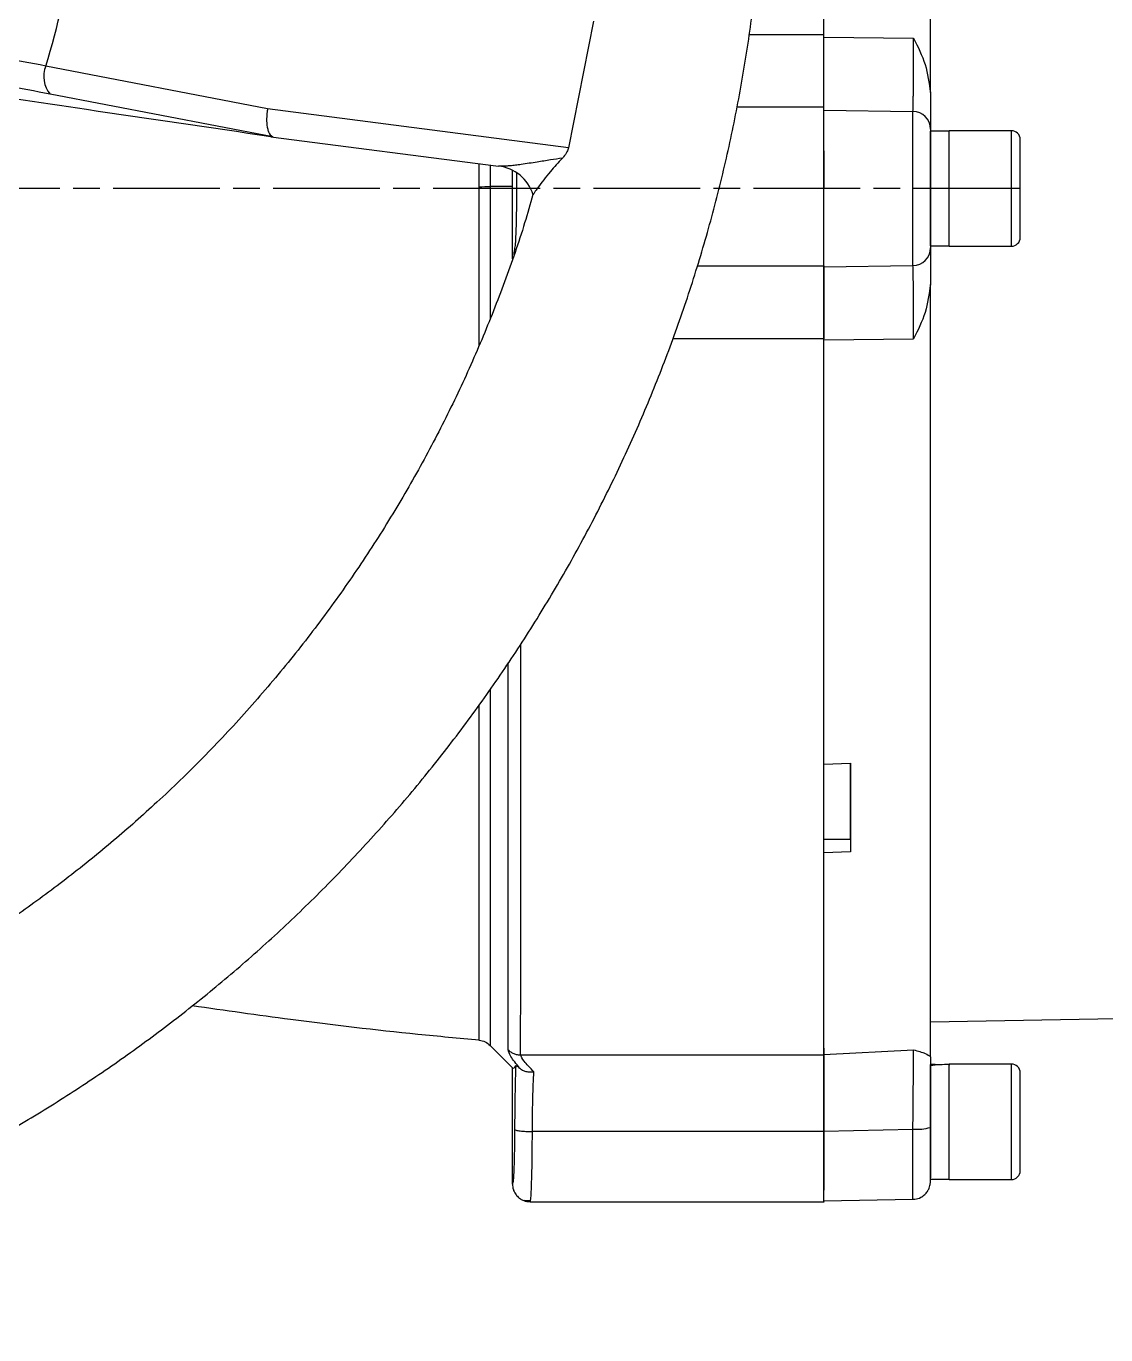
# Model space of a CAD drawing. Header units: millimetres. Extents: x 2271 to 4415, y 823 to 2339.
# Drawn here: x 3210.1 to 3331.5, y 1053.7 to 1200.9 of the extents above; entities that cross this region are included whole.
import ezdxf

# ---------------------------------------------------------------- set-up
doc = ezdxf.new("R2010")
doc.units = ezdxf.units.MM
doc.linetypes.add('AM_ISO08W050', pattern=[18, 12, -1.5, 3, -1.5])
doc.layers.add('AM_7', color=4, linetype='AM_ISO08W050', lineweight=25)

msp = doc.modelspace()

# ---------------------------------------------------------------- linework, layer by layer
at = {"color": 7, "linetype": 'Continuous', "lineweight": 25}
for p, q in [((3273.9, 1201.481), (3271.072, 1187.229)), ((3291.371, 1199.995), (3299.769, 1199.995)), ((3299.769, 1199.691), (3309.874, 1199.572)), ((3237.24, 1191.63), (3212.296, 1196.438)), ((3237.821, 1188.473), (3212.798, 1193.269)), ((3271.072, 1187.229), (3237.24, 1191.63)), ((3299.77, 1191.82), (3290.006, 1191.82)), ((3299.77, 1191.489), (3309.804, 1191.34)), ((3237.619, 1188.488), (3263.203, 1185.188)), ((3313.87, 1189.103), (3311.77, 1189.103)), ((3320.87, 1189.163), (3313.87, 1189.163)), ((3313.87, 1189.163), (3313.87, 1189.103)), ((3261.041, 1182.868), (3261.041, 1185.467)), ((3262.265, 1185.309), (3262.265, 1182.869)), ((3264.77, 1182.874), (3264.77, 1184.673)), ((3264.77, 1182.874), (3264.77, 1184.673)), ((3264.77, 1182.874), (3262.265, 1182.869)), ((3264.77, 1174.765), (3264.77, 1182.874)), ((3299.77, 1178.413), (3299.77, 1178.663)), ((3311.77, 1176.223), (3313.87, 1176.223)), ((3313.87, 1176.163), (3320.87, 1176.163)), ((3285.558, 1173.96), (3299.77, 1173.96)), ((3299.77, 1173.837), (3309.804, 1173.987)), ((3299.769, 1165.748), (3282.79, 1165.748)), ((3299.769, 1165.635), (3309.874, 1165.754)), ((3299.769, 1117.909), (3302.769, 1118.02)), ((3299.769, 1109.449), (3302.769, 1109.449)), ((3302.769, 1109.449), (3302.769, 1108.025)), ((3302.769, 1108.025), (3299.769, 1107.914)), ((3311.769, 1088.923), (3441.295, 1091.184)), ((3262.256, 1086.262), (3264.769, 1083.747)), ((3265.689, 1085.192), (3299.769, 1085.192)), ((3299.769, 1085.944), (3299.769, 1085.243)), ((3299.769, 1085.243), (3309.874, 1085.76)), ((3264.769, 1070.664), (3264.769, 1083.747)), ((3311.769, 1082.003), (3311.769, 1084.103)), ((3311.769, 1083.988), (3311.769, 1081.83)), ((3320.869, 1084.163), (3313.869, 1084.163)), ((3299.769, 1076.566), (3267.013, 1076.566)), ((3299.769, 1076.592), (3309.804, 1076.843)), ((3311.769, 1071.223), (3313.869, 1071.223)), ((3313.869, 1071.163), (3320.869, 1071.163)), ((3299.769, 1068.773), (3309.804, 1068.948)), ((3265.937, 1068.844), (3266.841, 1068.798)), ((3266.768, 1068.663), (3299.769, 1068.663)), ((3266.77, 1068.663), (3266.809, 1068.847))]:
    msp.add_line(p, q, dxfattribs=at)
at = {"color": 7, "linetype": 'Continuous', "lineweight": 25, "flags": 128}
for points in [[(3309.804, 1173.987), (3309.804, 1174.351), (3309.804, 1175.083), (3309.804, 1176.152), (3309.804, 1177.509), (3309.804, 1179.095), (3309.804, 1180.838), (3309.804, 1182.663), (3309.804, 1184.488), (3309.804, 1186.232), (3309.804, 1187.817), (3309.804, 1189.174), (3309.804, 1190.243), (3309.804, 1190.976), (3309.804, 1191.34)], [(3311.77, 1176.223), (3311.77, 1176.238), (3311.77, 1176.518), (3311.77, 1177.134), (3311.77, 1178.053), (3311.77, 1179.223), (3311.77, 1180.581), (3311.77, 1182.054), (3311.77, 1183.559), (3311.77, 1185.016), (3311.77, 1186.344), (3311.77, 1187.47), (3311.77, 1188.334), (3311.77, 1188.887), (3311.77, 1189.101), (3311.77, 1189.103)], [(3313.87, 1176.223), (3313.87, 1176.207), (3313.87, 1176.207), (3313.87, 1176.555), (3313.87, 1177.232), (3313.87, 1178.202), (3313.87, 1179.413), (3313.87, 1180.798), (3313.87, 1182.285), (3313.87, 1183.791), (3313.87, 1185.237), (3313.87, 1186.544), (3313.87, 1187.642), (3313.87, 1188.471), (3313.87, 1188.987), (3313.87, 1189.163), (3313.87, 1189.163)], [(3313.87, 1176.223), (3313.87, 1176.225), (3313.87, 1176.438), (3313.87, 1176.991), (3313.87, 1177.855), (3313.87, 1178.982), (3313.87, 1180.31), (3313.87, 1181.766), (3313.87, 1183.272), (3313.87, 1184.744), (3313.87, 1186.102), (3313.87, 1187.273), (3313.87, 1188.191), (3313.87, 1188.807), (3313.87, 1189.087), (3313.87, 1189.103)], [(3320.87, 1176.163), (3320.87, 1176.207), (3320.87, 1176.555), (3320.87, 1177.232), (3320.87, 1178.202), (3320.87, 1179.413), (3320.87, 1180.798), (3320.87, 1182.285), (3320.87, 1183.791), (3320.87, 1185.237), (3320.87, 1186.544), (3320.87, 1187.642), (3320.87, 1188.471), (3320.87, 1188.987), (3320.87, 1189.163)], [(3311.769, 1084.103), (3311.769, 1083.927), (3311.769, 1083.408), (3311.769, 1082.575), (3311.769, 1081.795)], [(3311.769, 1071.223), (3311.769, 1071.285), (3311.769, 1071.668), (3311.769, 1072.378), (3311.769, 1073.378), (3311.769, 1074.611), (3311.769, 1076.012), (3311.769, 1077.503), (3311.769, 1079.002), (3311.769, 1080.428), (3311.769, 1081.703), (3311.769, 1082.758), (3311.769, 1083.533), (3311.769, 1083.988)], [(3313.869, 1077.663), (3313.869, 1079.162), (3313.869, 1080.58), (3313.869, 1081.841), (3313.869, 1082.876), (3313.869, 1083.631), (3313.869, 1084.064), (3313.869, 1084.152), (3313.869, 1084.049)], [(3313.869, 1071.223), (3313.869, 1071.252), (3313.869, 1071.568), (3313.869, 1072.218), (3313.869, 1073.166), (3313.869, 1074.359), (3313.869, 1075.734), (3313.869, 1077.213), (3313.869, 1078.718), (3313.869, 1080.164), (3313.869, 1081.474), (3313.869, 1082.575), (3313.869, 1083.408), (3313.869, 1083.927), (3313.869, 1084.103)], [(3320.869, 1077.663), (3320.869, 1079.162), (3320.869, 1080.58), (3320.869, 1081.841), (3320.869, 1082.876), (3320.869, 1083.631), (3320.869, 1084.064), (3320.869, 1084.163)], [(3311.769, 1081.83), (3311.769, 1081.319), (3311.769, 1080.512), (3311.769, 1079.474), (3311.769, 1078.289), (3311.769, 1077.053), (3311.769, 1077.03)], [(3309.804, 1068.948), (3309.804, 1069.141), (3309.804, 1069.712), (3309.804, 1070.635), (3309.804, 1071.87), (3309.804, 1073.362), (3309.804, 1075.044), (3309.804, 1076.843)], [(3313.869, 1071.223), (3313.869, 1071.174), (3313.869, 1071.261), (3313.869, 1071.694), (3313.869, 1072.449), (3313.869, 1073.485), (3313.869, 1074.745), (3313.869, 1076.164), (3313.869, 1077.663)], [(3320.869, 1071.163), (3320.869, 1071.261), (3320.869, 1071.694), (3320.869, 1072.449), (3320.869, 1073.485), (3320.869, 1074.745), (3320.869, 1076.164), (3320.869, 1077.663)]]:
    msp.add_lwpolyline(points, dxfattribs=at)
at = {"color": 7, "linetype": 'Continuous', "lineweight": 25}
for centre, radius, start, end in [((3122.77, 1223.997), 93.672, 342.88971, 0.12059), ((3215.13, 1195.263), 3.068, 157.4808, 220.53113), ((3309.774, 1189.344), 1.995, 0.12481, 89.13021), ((3320.87, 1188.163), 1, 360, 90), ((3262.656, 1180.552), 4.668, 17.58427, 83.2716), ((3260.983, 1846.922), 664.054, 270.005021, 270.110676), ((3320.87, 1177.163), 1, 270, 360), ((3309.774, 1175.982), 1.995, 270.86979, 359.87519), ((3320.869, 1083.163), 1, 360, 90), ((3310.285, 1082.171), 5.35, 264.84154, 286.10398), ((3320.869, 1072.163), 1, 270, 360)]:
    msp.add_arc(centre, radius, start, end, dxfattribs=at)
for centre, major_axis, ratio, start_param, end_param in [((3264.769, 1182.663), (0, 98.916), 0.0000054, 4.6323855, 4.7145267), ((3264.888, 1182.67), (0.007, 98.975), 0.0349473, 3.1091985, 3.2162788), ((3311.769, 1077.663), (11.154, 0), 0.5773521, 1.4765232, 1.5707963), ((3313.869, 1077.663), (11.154, 0), 0.5773521, 1.5707963, 1.760193)]:
    msp.add_ellipse(centre, major_axis=major_axis, ratio=ratio, start_param=start_param, end_param=end_param, dxfattribs=at)
for points, knots in [([(3122.336, 1053.698), (3124.897, 1053.722), (3128.477, 1053.757), (3133.746, 1054.036), (3138.211, 1054.371), (3143.527, 1054.937), (3149.096, 1055.71), (3154.909, 1056.72), (3160.88, 1057.976), (3166.957, 1059.487), (3173.094, 1061.258), (3179.26, 1063.292), (3185.423, 1065.591), (3191.56, 1068.157), (3197.648, 1070.987), (3203.668, 1074.081), (3209.6, 1077.435), (3215.43, 1081.048), (3221.139, 1084.913), (3226.715, 1089.027), (3232.142, 1093.384), (3237.408, 1097.979), (3242.499, 1102.803), (3247.404, 1107.851), (3252.111, 1113.114), (3256.609, 1118.584), (3260.887, 1124.252), (3264.936, 1130.109), (3268.745, 1136.146), (3272.307, 1142.352), (3275.612, 1148.716), (3278.653, 1155.229), (3281.422, 1161.878), (3283.913, 1168.653), (3286.118, 1175.54), (3288.033, 1182.529), (3289.651, 1189.607), (3290.969, 1196.76), (3291.982, 1203.977), (3292.686, 1211.244), (3293.079, 1218.549), (3293.158, 1225.877), (3292.921, 1233.215), (3292.367, 1240.549), (3291.495, 1247.867), (3290.304, 1255.154), (3288.796, 1262.397), (3286.971, 1269.581), (3284.831, 1276.694), (3282.377, 1283.722), (3279.612, 1290.65), (3276.539, 1297.466), (3273.162, 1304.157), (3269.485, 1310.709), (3265.511, 1317.109), (3261.246, 1323.344), (3256.695, 1329.402), (3251.863, 1335.271), (3246.756, 1340.937), (3241.379, 1346.39), (3235.933, 1351.437), (3230.459, 1356.09), (3225.001, 1360.359), (3219.376, 1364.401), (3213.595, 1368.21), (3207.667, 1371.778), (3201.605, 1375.1), (3195.419, 1378.17), (3189.122, 1380.984), (3182.729, 1383.536), (3176.253, 1385.822), (3169.716, 1387.838), (3163.141, 1389.58), (3156.568, 1391.045), (3150.074, 1392.227), (3143.785, 1393.124), (3138.261, 1393.707), (3133.378, 1394.075), (3128.554, 1394.315), (3122.58, 1394.432), (3117.063, 1394.321), (3111.794, 1394.05), (3107.329, 1393.712), (3102.013, 1393.147), (3096.444, 1392.374), (3090.631, 1391.364), (3084.659, 1390.108), (3078.583, 1388.597), (3072.445, 1386.826), (3066.28, 1384.792), (3060.117, 1382.493), (3053.98, 1379.928), (3047.892, 1377.097), (3041.872, 1374.003), (3035.939, 1370.649), (3030.11, 1367.037), (3024.401, 1363.171), (3018.825, 1359.057), (3013.398, 1354.7), (3008.132, 1350.105), (3003.041, 1345.281), (2998.136, 1340.233), (2993.429, 1334.97), (2988.931, 1329.5), (2984.653, 1323.832), (2980.604, 1317.975), (2976.795, 1311.938), (2973.233, 1305.732), (2969.928, 1299.368), (2966.885, 1292.856), (2964.123, 1286.204), (2961.786, 1279.922), (2960.508, 1275.817), (2959.945, 1274.009)], [0, 0, 0, 0, 0.0102074, 0.014274, 0.021037, 0.0280561, 0.0355867, 0.0434511, 0.0515783, 0.0599113, 0.0684099, 0.0770439, 0.085791, 0.0946336, 0.1035582, 0.112554, 0.1216124, 0.1307262, 0.1398897, 0.1490979, 0.1583469, 0.1676331, 0.1769537, 0.1863062, 0.1956884, 0.2050985, 0.2145348, 0.2239961, 0.233481, 0.2429885, 0.2525178, 0.262068, 0.2716385, 0.2812287, 0.2908382, 0.3004664, 0.3101132, 0.3197782, 0.3294613, 0.3391624, 0.3488814, 0.3586183, 0.3683733, 0.3781464, 0.387938, 0.3977483, 0.4075776, 0.4174265, 0.4272956, 0.4371854, 0.4470968, 0.4570307, 0.4669882, 0.4769704, 0.486979, 0.4970156, 0.5070822, 0.5171812, 0.5273154, 0.5374882, 0.5477037, 0.5569145, 0.5661226, 0.5753266, 0.5845258, 0.5937191, 0.6029052, 0.6120821, 0.6212471, 0.6303962, 0.6395236, 0.6486197, 0.6576679, 0.6666375, 0.6754633, 0.6839789, 0.6919633, 0.6976055, 0.7035012, 0.7112199, 0.7214273, 0.7254939, 0.7322569, 0.739276, 0.7468066, 0.754671, 0.7627982, 0.7711312, 0.7796298, 0.7882638, 0.7970109, 0.8058535, 0.8147781, 0.8237739, 0.8328323, 0.8419461, 0.8511096, 0.8603178, 0.8695668, 0.878853, 0.8881736, 0.8975261, 0.9069083, 0.9163184, 0.9257547, 0.935216, 0.9447009, 0.9542084, 0.9637377, 0.9732879, 0.9828584, 0.9924486, 1, 1, 1, 1]), ([(3299.769, 1199.995), (3299.769, 1203.289), (3299.769, 1209.878), (3299.769, 1219.43), (3299.769, 1228.612), (3299.769, 1237.322), (3299.769, 1245.434), (3299.769, 1252.171), (3299.769, 1255.85), (3299.769, 1257.325)], [0, 0, 0, 0, 0.149957, 0.2999139, 0.4498709, 0.5998278, 0.7497848, 0.8997417, 1, 1, 1, 1]), ([(3212.296, 1196.438), (3210.618, 1196.755), (3207.324, 1197.376), (3202.252, 1198.381), (3197.291, 1199.393), (3194.019, 1200.084), (3192.417, 1200.423)], [0, 0, 0, 0, 0.2645644, 0.5194287, 0.7645782, 1, 1, 1, 1]), ([(3299.77, 1191.489), (3299.77, 1191.715), (3299.77, 1192.167), (3299.77, 1194.046), (3299.769, 1196.591), (3299.769, 1198.657), (3299.769, 1199.691)], [0, 0, 0, 0, 0.25006523, 0.49944561, 0.74938637, 1, 1, 1, 1]), ([(3309.804, 1191.34), (3309.81, 1191.436), (3309.821, 1191.621), (3309.834, 1192.223), (3309.844, 1192.838), (3309.852, 1193.38), (3309.863, 1194.475), (3309.872, 1196.434), (3309.873, 1198.54), (3309.874, 1199.572)], [0, 0, 0, 0, 0.14905892, 0.28448604, 0.36525303, 0.43740721, 0.50045229, 0.75546744, 1, 1, 1, 1]), ([(3309.874, 1199.572), (3310.361, 1198.6), (3311.331, 1196.667), (3311.624, 1194.521), (3311.769, 1193.453)], [0, 0, 0, 0, 0.5024427, 1, 1, 1, 1]), ([(3212.798, 1193.269), (3211.13, 1193.592), (3207.791, 1194.238), (3202.556, 1195.302), (3197.211, 1196.42), (3193.606, 1197.205), (3191.797, 1197.599)], [0, 0, 0, 0, 0.2492462, 0.4987214, 0.7485201, 1, 1, 1, 1]), ([(3237.619, 1188.488), (3230.718, 1189.502), (3218.394, 1191.312), (3205.996, 1193.133), (3200.541, 1193.935)], [0, 0, 0, 0, 0.5600003, 1, 1, 1, 1]), ([(3311.769, 1193.453), (3311.769, 1192.9), (3311.769, 1191.798), (3311.77, 1190.579), (3311.77, 1189.692), (3311.77, 1189.464), (3311.77, 1189.349)], [0, 0, 0, 0, 0.250755, 0.4999887, 0.7492331, 1, 1, 1, 1]), ([(3237.24, 1191.63), (3237.233, 1191.592), (3237.214, 1191.483), (3237.16, 1191.116), (3237.106, 1190.42), (3237.161, 1189.671), (3237.302, 1189.129), (3237.492, 1188.695), (3237.692, 1188.56), (3237.821, 1188.473)], [0, 0, 0, 0, 0.0260714, 0.0753362, 0.2510277, 0.500322, 0.6321631, 0.7609986, 1, 1, 1, 1]), ([(3299.77, 1178.575), (3299.77, 1178.948), (3299.77, 1180.226), (3299.77, 1182.928), (3299.77, 1186.158), (3299.77, 1188.977), (3299.77, 1191.082), (3299.77, 1191.574), (3299.77, 1191.82)], [0, 0, 0, 0, 0.0763206, 0.2610565, 0.4457924, 0.6305282, 0.8152641, 1, 1, 1, 1]), ([(3237.821, 1188.473), (3237.827, 1188.471), (3237.84, 1188.465), (3237.823, 1188.462), (3237.754, 1188.469), (3237.671, 1188.48), (3237.619, 1188.488)], [0, 0, 0, 0, 0.1147934, 0.2642503, 0.5426543, 1, 1, 1, 1]), ([(3321.87, 1177.163), (3321.87, 1177.236), (3321.87, 1177.349), (3321.87, 1178.035), (3321.87, 1178.745), (3321.87, 1179.626), (3321.87, 1180.906), (3321.87, 1182.663), (3321.87, 1184.419), (3321.87, 1185.699), (3321.87, 1186.58), (3321.87, 1187.29), (3321.87, 1187.976), (3321.87, 1188.089), (3321.87, 1188.163)], [0, 0, 0, 0, 0.1197284, 0.1841803, 0.25, 0.3158197, 0.3802716, 0.5, 0.6197284, 0.6841803, 0.75, 0.8158197, 0.8802716, 1, 1, 1, 1]), ([(3271.072, 1187.229), (3271.019, 1187.072), (3270.89, 1186.693), (3270.616, 1186.333), (3270.434, 1186.131), (3270.387, 1186.078)], [0, 0, 0, 0, 0.3410071, 0.8286347, 1, 1, 1, 1]), ([(3299.77, 1186.663), (3299.77, 1186.778), (3299.77, 1187.041), (3299.77, 1186.679), (3299.77, 1185.75), (3299.77, 1184.331), (3299.77, 1183.219), (3299.77, 1182.663)], [0, 0, 0, 0, 0.1621533, 0.371615, 0.5810766, 0.7905383, 1, 1, 1, 1]), ([(3270.387, 1186.078), (3269.943, 1186.008), (3268.98, 1185.855), (3267.417, 1185.615), (3266.102, 1185.409), (3265.124, 1185.278), (3264.56, 1185.215), (3264.032, 1185.172), (3263.558, 1185.152), (3263.311, 1185.177), (3263.203, 1185.188)], [0, 0, 0, 0, 0.1610959, 0.3500594, 0.5867226, 0.6799971, 0.7629362, 0.835774, 0.9281692, 1, 1, 1, 1]), ([(3270.387, 1186.078), (3269.924, 1185.569), (3268.872, 1184.413), (3267.822, 1183.056), (3267.261, 1182.225), (3267.118, 1181.982), (3267.105, 1181.959), (3267.106, 1181.962), (3267.107, 1181.962)], [0, 0, 0, 0, 0.296932, 0.6736495, 0.8400755, 0.9606673, 0.9947876, 1, 1, 1, 1]), ([(3265.223, 1184.385), (3265.226, 1183.833), (3265.235, 1182.439), (3265.216, 1180.079), (3265.167, 1177.988), (3265.097, 1176.481), (3265.045, 1176.133), (3265.016, 1175.944)], [0, 0, 0, 0, 0.1446681, 0.3655212, 0.6066409, 0.7853277, 1, 1, 1, 1]), ([(3261.041, 1165.045), (3261.041, 1167.993), (3261.041, 1173.895), (3261.041, 1179.875), (3261.041, 1182.868)], [0, 0, 0, 0, 0.4994879, 1, 1, 1, 1]), ([(3262.265, 1182.869), (3262.265, 1179.711), (3262.265, 1174.745), (3262.265, 1169.849), (3262.265, 1168.066)], [0, 0, 0, 0, 0.63598219, 1, 1, 1, 1]), ([(3267.067, 1181.97), (3266.766, 1180.908), (3265.829, 1177.603), (3263.923, 1172.152), (3261.364, 1165.624), (3258.48, 1159.213), (3255.294, 1152.924), (3251.806, 1146.776), (3248.021, 1140.78), (3243.945, 1134.951), (3239.582, 1129.302), (3234.938, 1123.846), (3230.019, 1118.597), (3225.01, 1113.741), (3219.955, 1109.269), (3214.897, 1105.171), (3209.669, 1101.297), (3204.281, 1097.655), (3198.745, 1094.252), (3193.072, 1091.094), (3187.275, 1088.187), (3181.368, 1085.536), (3175.364, 1083.147), (3169.282, 1081.024), (3163.142, 1079.172), (3156.975, 1077.594), (3150.831, 1076.295), (3144.822, 1075.283), (3139.255, 1074.572), (3134.409, 1074.126), (3129.94, 1073.849), (3126.035, 1073.711), (3123.435, 1073.701), (3122.387, 1073.698)], [0, 0, 0, 0, 0.0170783, 0.0531439, 0.089298, 0.1255445, 0.1618882, 0.1983346, 0.2348901, 0.2715626, 0.3083611, 0.3452967, 0.3823824, 0.4196345, 0.4532144, 0.4867833, 0.5203362, 0.5538698, 0.5873798, 0.6208602, 0.654303, 0.6876965, 0.7210233, 0.7542563, 0.7873511, 0.8202281, 0.8527303, 0.8844984, 0.9144909, 0.939551, 0.9597807, 0.9837802, 1, 1, 1, 1]), ([(3265.016, 1175.944), (3264.998, 1175.86), (3264.963, 1175.701), (3264.93, 1175.354), (3264.914, 1175.19)], [0, 0, 0, 0, 0.5255504, 1, 1, 1, 1]), ([(3311.77, 1175.977), (3311.77, 1175.863), (3311.77, 1175.634), (3311.77, 1174.747), (3311.769, 1173.528), (3311.769, 1172.426), (3311.769, 1171.874)], [0, 0, 0, 0, 0.2507669, 0.5000113, 0.749245, 1, 1, 1, 1]), ([(3299.769, 1165.635), (3299.769, 1166.667), (3299.769, 1168.729), (3299.77, 1171.273), (3299.77, 1173.155), (3299.77, 1173.61), (3299.77, 1173.837)], [0, 0, 0, 0, 0.25004665, 0.49944856, 0.74939592, 1, 1, 1, 1]), ([(3309.874, 1165.754), (3309.874, 1166.788), (3309.873, 1168.181), (3309.867, 1169.716), (3309.863, 1170.596), (3309.858, 1171.435), (3309.848, 1172.261), (3309.835, 1173.043), (3309.821, 1173.705), (3309.81, 1173.89), (3309.804, 1173.987)], [0, 0, 0, 0, 0.2442896, 0.3290361, 0.4144898, 0.500125, 0.5979924, 0.7157703, 0.8510724, 1, 1, 1, 1]), ([(3311.769, 1171.874), (3311.624, 1170.806), (3311.331, 1168.659), (3310.361, 1166.726), (3309.874, 1165.754)], [0, 0, 0, 0, 0.4975573, 1, 1, 1, 1]), ([(3265.689, 1085.192), (3265.69, 1085.799), (3265.693, 1086.998), (3265.696, 1089.764), (3265.7, 1093.131), (3265.703, 1097.517), (3265.707, 1103.057), (3265.71, 1109.856), (3265.713, 1117.24), (3265.716, 1124.42), (3265.717, 1129.337), (3265.717, 1131.442)], [0, 0, 0, 0, 0.1074926, 0.2126392, 0.3154396, 0.4158938, 0.5461536, 0.6722446, 0.7941664, 0.9119185, 1, 1, 1, 1]), ([(3264.274, 1085.77), (3264.275, 1086.325), (3264.278, 1087.418), (3264.281, 1089.862), (3264.284, 1092.763), (3264.287, 1096.098), (3264.29, 1099.774), (3264.293, 1104.327), (3264.296, 1109.84), (3264.299, 1116.353), (3264.301, 1122.79), (3264.303, 1127.212), (3264.304, 1129.282)], [0, 0, 0, 0, 0.1035581, 0.2035099, 0.2998551, 0.392593, 0.4817231, 0.567245, 0.6887335, 0.8021064, 0.9073615, 1, 1, 1, 1]), ([(3262.264, 1126.331), (3262.264, 1124.763), (3262.263, 1120.627), (3262.263, 1114.567), (3262.262, 1108.17), (3262.261, 1102.513), (3262.261, 1097.623), (3262.26, 1093.55), (3262.259, 1090.342), (3262.258, 1087.993), (3262.257, 1086.666), (3262.256, 1086.116), (3262.256, 1086.27), (3262.256, 1086.275)], [0, 0, 0, 0, 0.0633626, 0.1671091, 0.2708556, 0.3746022, 0.4783487, 0.5820952, 0.6858417, 0.7895882, 0.8933347, 0.9970812, 1, 1, 1, 1]), ([(3261.031, 1086.85), (3261.031, 1086.846), (3261.031, 1086.732), (3261.031, 1087.133), (3261.032, 1088.064), (3261.033, 1089.611), (3261.033, 1091.593), (3261.034, 1093.952), (3261.035, 1096.701), (3261.035, 1099.805), (3261.036, 1103.217), (3261.037, 1106.013), (3261.037, 1108.03), (3261.037, 1109.218), (3261.037, 1110.403), (3261.037, 1111.582), (3261.038, 1112.753), (3261.038, 1113.913), (3261.038, 1116.997), (3261.038, 1120.434), (3261.039, 1123.83), (3261.039, 1124.559)], [0, 0, 0, 0, 0.0029077, 0.0949925, 0.1832887, 0.2677958, 0.3485137, 0.4254418, 0.4985799, 0.5759913, 0.6486482, 0.7165502, 0.7383478, 0.7596059, 0.7803246, 0.8005039, 0.8201437, 0.839244, 0.8578049, 0.9695111, 1, 1, 1, 1]), ([(3302.769, 1109.449), (3302.769, 1111.018), (3302.769, 1113.726), (3302.769, 1116.75), (3302.769, 1118.02)], [0, 0, 0, 0, 0.5796371, 1, 1, 1, 1]), ([(3228.776, 1090.742), (3232.458, 1090.217), (3240.893, 1089.013), (3251.652, 1087.741), (3258.733, 1087.09), (3261.033, 1086.879)], [0, 0, 0, 0, 0.34342, 0.7867455, 1, 1, 1, 1]), ([(3261.031, 1086.84), (3261.262, 1086.796), (3261.723, 1086.71), (3262.083, 1086.407), (3262.262, 1086.256)], [0, 0, 0, 0, 0.5000711, 1, 1, 1, 1]), ([(3265.58, 1083.698), (3265.201, 1084.179), (3264.464, 1085.113), (3264.336, 1085.555), (3264.274, 1085.77)], [0, 0, 0, 0, 0.5146876, 1, 1, 1, 1]), ([(3264.274, 1085.77), (3264.371, 1085.684), (3264.567, 1085.512), (3264.919, 1085.332), (3265.297, 1085.214), (3265.559, 1085.199), (3265.689, 1085.192)], [0, 0, 0, 0, 0.2475722, 0.5, 0.7524278, 1, 1, 1, 1]), ([(3267.175, 1083.293), (3266.758, 1083.722), (3265.932, 1084.571), (3265.769, 1084.986), (3265.689, 1085.192)], [0, 0, 0, 0, 0.5050283, 1, 1, 1, 1]), ([(3299.769, 1076.592), (3299.769, 1077.638), (3299.769, 1079.727), (3299.769, 1082.375), (3299.769, 1084.396), (3299.769, 1084.961), (3299.769, 1085.243)], [0, 0, 0, 0, 0.2500652, 0.4994456, 0.7493864, 1, 1, 1, 1]), ([(3309.804, 1076.843), (3309.81, 1077.484), (3309.821, 1078.707), (3309.833, 1080.186), (3309.843, 1081.275), (3309.851, 1082.041), (3309.863, 1083.329), (3309.871, 1084.908), (3309.873, 1085.48), (3309.874, 1085.76)], [0, 0, 0, 0, 0.1490589, 0.284486, 0.365253, 0.4374072, 0.5004523, 0.7554674, 1, 1, 1, 1]), ([(3309.874, 1085.76), (3310.361, 1085.623), (3311.331, 1085.351), (3311.623, 1085.109), (3311.769, 1084.989)], [0, 0, 0, 0, 0.5024427, 1, 1, 1, 1]), ([(3265.139, 1083.971), (3265.123, 1083.491), (3265.092, 1082.529), (3265.055, 1080.79), (3265.027, 1078.881), (3265.018, 1077.499), (3265.014, 1076.81)], [0, 0, 0, 0, 0.2423696, 0.4853152, 0.7431963, 1, 1, 1, 1]), ([(3265.139, 1083.971), (3265.16, 1083.98), (3265.191, 1083.994), (3265.355, 1083.887), (3265.485, 1083.782), (3265.565, 1083.711), (3265.58, 1083.698)], [0, 0, 0, 0, 0.5019977, 0.7519527, 0.9535485, 1, 1, 1, 1]), ([(3265.58, 1083.698), (3265.678, 1083.623), (3265.88, 1083.469), (3266.271, 1083.327), (3266.71, 1083.256), (3267.019, 1083.281), (3267.175, 1083.293)], [0, 0, 0, 0, 0.2386671, 0.4926942, 0.7442037, 1, 1, 1, 1]), ([(3311.769, 1084.989), (3311.769, 1084.456), (3311.769, 1083.391), (3311.769, 1081.434), (3311.769, 1079.305), (3311.769, 1077.791), (3311.769, 1077.031)], [0, 0, 0, 0, 0.250755, 0.4999887, 0.7492331, 1, 1, 1, 1]), ([(3267.013, 1076.566), (3267.018, 1077.183), (3267.027, 1078.441), (3267.061, 1080.235), (3267.109, 1081.931), (3267.153, 1082.834), (3267.175, 1083.293)], [0, 0, 0, 0, 0.2356127, 0.4808109, 0.7356041, 1, 1, 1, 1]), ([(3321.869, 1077.663), (3321.869, 1078.355), (3321.869, 1079.419), (3321.869, 1080.699), (3321.869, 1081.581), (3321.869, 1082.29), (3321.869, 1082.976), (3321.869, 1083.089), (3321.869, 1083.163)], [0, 0, 0, 0, 0.2394568, 0.3683607, 0.5, 0.6316393, 0.7605432, 1, 1, 1, 1]), ([(3299.769, 1081.663), (3299.769, 1081.778), (3299.769, 1082.041), (3299.769, 1081.679), (3299.769, 1080.75), (3299.769, 1079.331), (3299.769, 1078.219), (3299.769, 1077.663)], [0, 0, 0, 0, 0.1621502, 0.3716126, 0.5810751, 0.7905375, 1, 1, 1, 1]), ([(3265.014, 1076.81), (3265.007, 1075.976), (3264.994, 1074.309), (3264.935, 1072.296), (3264.858, 1070.914), (3264.799, 1070.747), (3264.769, 1070.664)], [0, 0, 0, 0, 0.2501088, 0.5000493, 0.7500207, 1, 1, 1, 1]), ([(3265.014, 1076.81), (3265.049, 1076.78), (3265.123, 1076.717), (3265.591, 1076.636), (3266.255, 1076.579), (3266.767, 1076.57), (3267.013, 1076.566)], [0, 0, 0, 0, 0.2409388, 0.5005407, 0.7598409, 1, 1, 1, 1]), ([(3266.809, 1068.847), (3266.816, 1068.871), (3266.837, 1068.944), (3266.881, 1069.565), (3266.939, 1070.922), (3266.993, 1073.413), (3267.006, 1075.537), (3267.013, 1076.566)], [0, 0, 0, 0, 0.0675681, 0.1998133, 0.4374294, 0.7275623, 1, 1, 1, 1]), ([(3299.769, 1068.667), (3299.769, 1068.666), (3299.769, 1068.472), (3299.769, 1069.155), (3299.769, 1070.759), (3299.769, 1073.384), (3299.769, 1075.505), (3299.769, 1076.566)], [0, 0, 0, 0, 0.00146, 0.251095, 0.50073, 0.750365, 1, 1, 1, 1]), ([(3311.769, 1077.031), (3311.769, 1076.212), (3311.769, 1074.574), (3311.769, 1072.64), (3311.769, 1071.523), (3311.769, 1071.37), (3311.769, 1071.357)], [0, 0, 0, 0, 0.3230439, 0.6460878, 0.9691318, 1, 1, 1, 1]), ([(3321.869, 1072.163), (3321.869, 1072.236), (3321.869, 1072.349), (3321.869, 1073.035), (3321.869, 1073.745), (3321.869, 1074.626), (3321.869, 1075.906), (3321.869, 1076.971), (3321.869, 1077.663)], [0, 0, 0, 0, 0.2394568, 0.3683607, 0.5, 0.6316393, 0.7605432, 1, 1, 1, 1]), ([(3299.769, 1073.663), (3299.769, 1073.619), (3299.769, 1072.553), (3299.769, 1071.112), (3299.769, 1070.287), (3299.769, 1069.97)], [0, 0, 0, 0, 0.0255431, 0.6246336, 1, 1, 1, 1]), ([(3264.769, 1070.664), (3264.789, 1070.448), (3264.821, 1070.094), (3265.039, 1069.631), (3265.308, 1069.271), (3265.653, 1068.987), (3266.134, 1068.731), (3266.52, 1068.69), (3266.77, 1068.664)], [0, 0, 0, 0, 0.2060336, 0.3367467, 0.4847907, 0.6326865, 0.7619928, 1, 1, 1, 1]), ([(3309.797, 1068.976), (3309.873, 1068.969), (3310.179, 1068.941), (3310.656, 1069.127), (3311.126, 1069.447), (3311.432, 1069.809), (3311.616, 1070.154), (3311.713, 1070.452), (3311.754, 1070.679), (3311.766, 1070.829), (3311.769, 1070.905), (3311.769, 1070.934), (3311.769, 1070.94), (3311.769, 1070.942), (3311.769, 1070.944), (3311.769, 1070.946), (3311.769, 1070.948), (3311.769, 1070.958), (3311.769, 1071.026), (3311.769, 1071.276), (3311.769, 1071.357)], [0, 0, 0, 0, 0.0427535, 0.1716137, 0.274933, 0.3619927, 0.4349672, 0.4936953, 0.5372005, 0.5648057, 0.5779833, 0.5802423, 0.5811791, 0.5818638, 0.5828222, 0.5846676, 0.5898798, 0.6180464, 0.8773136, 1, 1, 1, 1]), ([(3266.042, 1068.839), (3266.129, 1068.802), (3266.38, 1068.698), (3266.634, 1068.754), (3266.798, 1068.791)], [0, 0, 0, 0, 0.3495315, 1, 1, 1, 1])]:
    msp.add_open_spline(points, degree=3, knots=knots, dxfattribs=at)
for points in [[(3311.769, 1193.453), (3311.769, 1197.104), (3311.769, 1204.408), (3311.769, 1215.051), (3311.769, 1225.294), (3311.769, 1234.994), (3311.769, 1244.034), (3311.769, 1252.296), (3311.769, 1259.677), (3311.769, 1266.082), (3311.769, 1271.437), (3311.769, 1275.645), (3311.769, 1278.765), (3311.769, 1279.813), (3311.769, 1280.337)], [(3299.769, 1199.691), (3299.769, 1202.605), (3299.769, 1208.433), (3299.769, 1216.927), (3299.769, 1225.156), (3299.769, 1233.027), (3299.769, 1240.528), (3299.769, 1245.121), (3299.769, 1247.417)], [(3299.77, 1191.82), (3299.77, 1192.047), (3299.77, 1192.5), (3299.77, 1194.378), (3299.769, 1196.912), (3299.769, 1198.967), (3299.769, 1199.995)], [(3299.77, 1182.663), (3299.77, 1183.738), (3299.77, 1185.889), (3299.77, 1188.676), (3299.77, 1190.762), (3299.77, 1191.247), (3299.77, 1191.489)], [(3311.77, 1189.349), (3311.77, 1189.182), (3311.77, 1188.849), (3311.77, 1187.275), (3311.77, 1185.144), (3311.77, 1183.49), (3311.77, 1182.663)], [(3299.77, 1173.837), (3299.77, 1174.08), (3299.77, 1174.564), (3299.77, 1176.651), (3299.77, 1179.437), (3299.77, 1181.588), (3299.77, 1182.663)], [(3311.77, 1182.663), (3311.77, 1181.836), (3311.77, 1180.182), (3311.77, 1178.051), (3311.77, 1176.477), (3311.77, 1176.144), (3311.77, 1175.977)], [(3299.77, 1173.96), (3299.77, 1173.728), (3299.77, 1173.266), (3299.77, 1171.377), (3299.769, 1168.835), (3299.769, 1166.777), (3299.769, 1165.748)], [(3311.769, 1084.989), (3311.769, 1085.514), (3311.769, 1086.562), (3311.769, 1089.681), (3311.769, 1093.889), (3311.769, 1099.245), (3311.769, 1105.649), (3311.769, 1113.031), (3311.769, 1121.293), (3311.769, 1130.332), (3311.769, 1140.033), (3311.769, 1150.276), (3311.769, 1160.919), (3311.769, 1168.222), (3311.769, 1171.874)], [(3299.769, 1085.192), (3299.769, 1085.878), (3299.769, 1087.251), (3299.769, 1090.572), (3299.769, 1094.776), (3299.769, 1099.911), (3299.769, 1105.901), (3299.769, 1112.688), (3299.769, 1120.202), (3299.769, 1128.364), (3299.769, 1137.089), (3299.769, 1146.29), (3299.769, 1155.856), (3299.769, 1162.451), (3299.769, 1165.748)], [(3299.769, 1117.909), (3299.769, 1120.206), (3299.769, 1124.799), (3299.769, 1132.299), (3299.769, 1140.17), (3299.769, 1148.399), (3299.769, 1156.894), (3299.769, 1162.721), (3299.769, 1165.635)], [(3299.769, 1109.449), (3299.769, 1111.023), (3299.769, 1114.172), (3299.769, 1117.687), (3299.769, 1119.444)], [(3302.769, 1118.02), (3302.769, 1116.265), (3302.769, 1112.754), (3302.769, 1109.602), (3302.769, 1108.025)], [(3299.769, 1085.243), (3299.769, 1085.831), (3299.769, 1087.007), (3299.769, 1089.76), (3299.769, 1093.207), (3299.769, 1097.407), (3299.769, 1102.252), (3299.769, 1106.027), (3299.769, 1107.914)], [(3299.769, 1085.192), (3299.769, 1084.91), (3299.769, 1084.345), (3299.769, 1082.329), (3299.769, 1079.69), (3299.769, 1077.607), (3299.769, 1076.566)], [(3299.769, 1077.663), (3299.769, 1077.106), (3299.769, 1075.992), (3299.769, 1074.588), (3299.769, 1073.605), (3299.769, 1073.477), (3299.769, 1073.413)], [(3299.769, 1068.773), (3299.769, 1068.886), (3299.769, 1069.113), (3299.769, 1070.877), (3299.769, 1073.431), (3299.769, 1075.539), (3299.769, 1076.592)]]:
    msp.add_open_spline(points, degree=3, dxfattribs=at)
at = {"layer": 'AM_7'}
msp.add_line((3321.87, 1182.663), (3112.046, 1182.663), dxfattribs=at)

doc.saveas('drawing.dxf')
